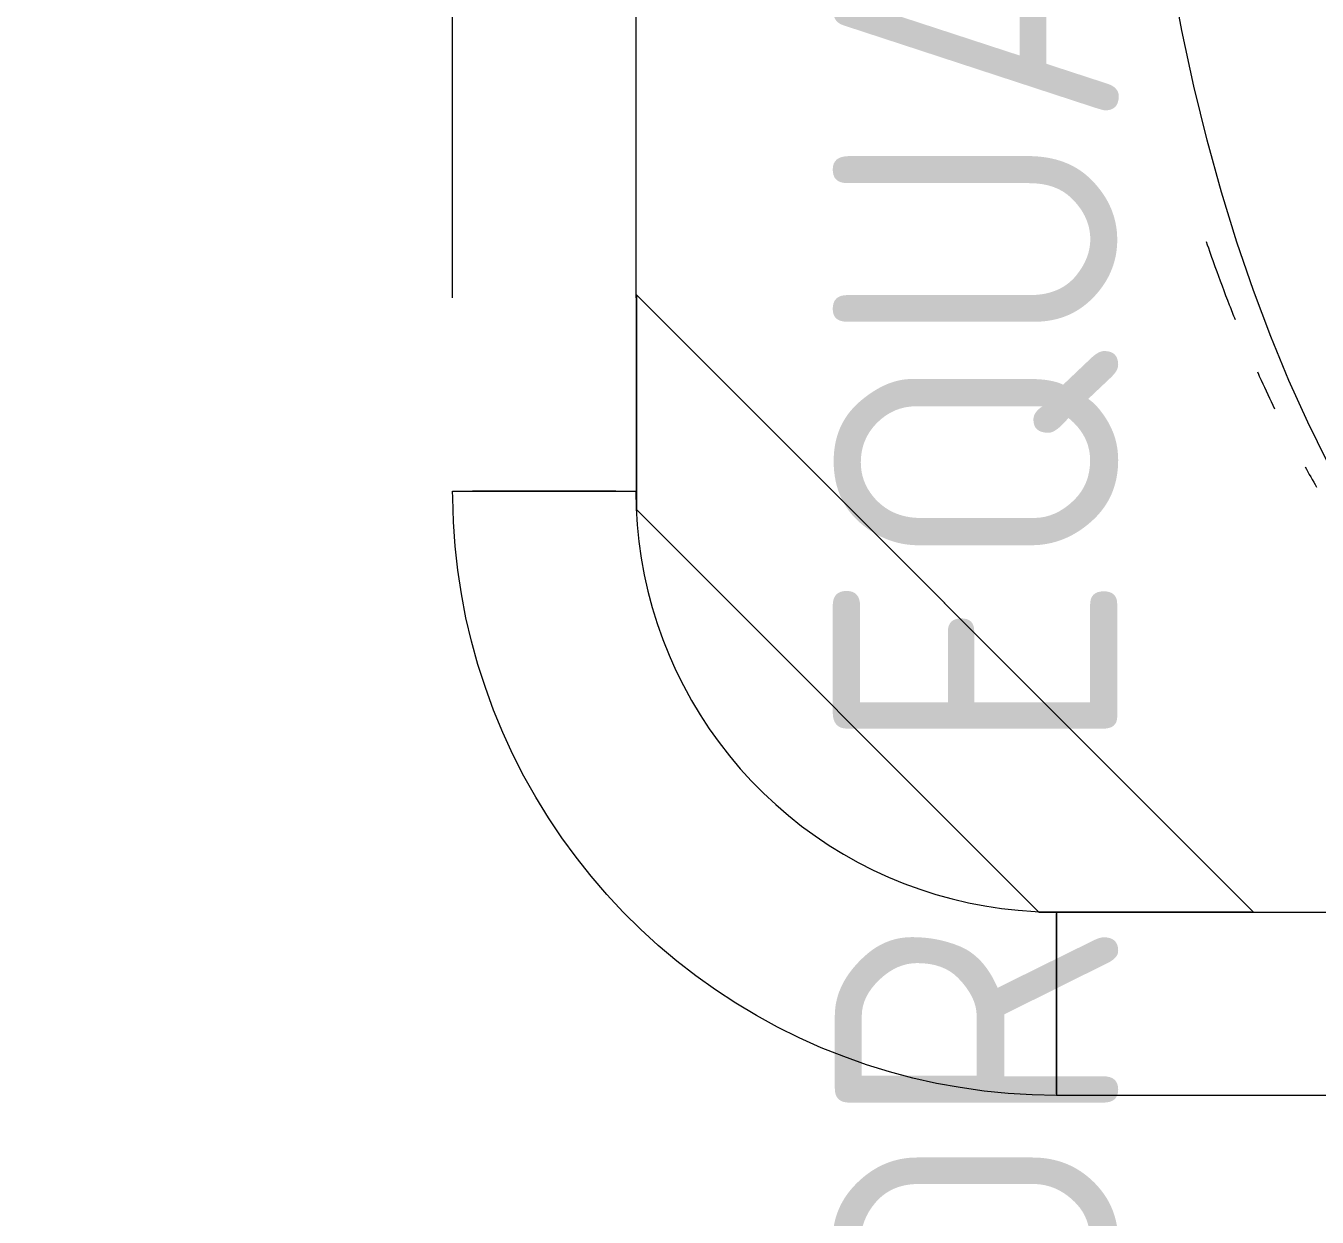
# Model space of a CAD drawing. Extents: x -181672 to 290600, y -29000 to 395522.
# Drawn here: x -6818.2 to -6477.8, y 37122.9 to 37436.7 of the extents above; entities that cross this region are included whole.
import ezdxf

# ---------------------------------------------------------------- set-up
doc = ezdxf.new("R2010")
doc.units = 0
doc.header["$LTSCALE"] = 10
doc.layers.add('XFM7P20PCW$0$M-EQPM-2', color=252, linetype='Continuous', lineweight=9)
doc.layers.add('XFM7P20PCW$0$SH-TEXT', color=252, linetype='Continuous')
doc.styles.add('XFM7P20PCW$0$aa-txt', font='isocp.shx', dxfattribs={"bigfont": 'chineset'})
doc.dimstyles.new('XFM7P20PCW$0$adim-5', dxfattribs={"dimscale": 10, "dimtxt": 0.25, "dimasz": 0.25, "dimexe": 0.1, "dimexo": 0.5, "dimgap": 0.15, "dimtad": 0, "dimdec": 4, "dimlfac": 5, "dimdsep": 46, "dimtxsty": 'XFM7P20PCW$0$aa-txt', "dimcen": 2.5, "dimclrd": 3, "dimclre": 3, "dimclrt": 256, "dimadec": 0, "dimazin": 0, "dimtfac": 1, "dimtdec": 4, "dimtmove": 0, "dimatfit": 3, "dimfxl": 1, "dimtolj": 1, "dimtzin": 0, "dimarcsym": 0})

# ---------------------------------------------------------------- blocks, each defined once
blk = doc.blocks.new('XFM7P20PCW$0$A$C33a3deab')
at = {"layer": 'XFM7P20PCW$0$M-EQPM-2'}
for p, q in [((739.85, 1904.07), (514, 1904.07)), ((790.84, 1904.07), (790.84, 1855.77)), ((790.84, 1903.66), (790.84, 1882.15)), ((790.84, 1861.03), (790.84, 1898.81)), ((790.84, 1861.03), (790.84, 1898.81)), ((790.84, 1881.43), (790.84, 1856.18)), ((514, 1855.77), (739.85, 1855.77)), ((795.62, 1855.62), (739.06, 1855.62)), ((739.06, 1855.62), (795.62, 1855.62)), ((739.06, 1855.62), (901.23, 1693.45)), ((901.69, 1692.99), (739.06, 1855.62)), ((901.69, 1749.56), (795.62, 1855.62)), ((795.62, 1855.62), (901.69, 1749.56)), ((901.69, 1693.45), (901.69, 1749.56)), ((901.69, 1749.56), (901.69, 1692.99)), ((901.69, 1744.92), (901.69, 1627.74)), ((901.69, 1744.92), (949.99, 1744.92)), ((949.58, 1744.92), (902.1, 1744.92)), ((933.67, 1744.92), (906.95, 1744.92)), ((906.95, 1744.92), (933.67, 1744.92)), ((944.73, 1744.92), (934.1, 1744.92)), ((934.1, 1744.92), (944.73, 1744.92)), ((949.99, 1354.91), (949.99, 1744.92))]:
    blk.add_line(p, q, dxfattribs=at)
at = {"layer": 'XFM7P20PCW$0$M-EQPM-2', "flags": 128}
for points in [[(949.99, 1744.92), (949.86, 1751.29), (949.48, 1757.64), (948.85, 1763.97), (947.96, 1770.28), (946.82, 1776.54), (945.43, 1782.75), (943.79, 1788.9), (941.91, 1794.98), (939.79, 1800.99), (937.43, 1806.9), (934.83, 1812.71), (932, 1818.41), (928.95, 1824), (925.68, 1829.46), (922.19, 1834.78), (918.49, 1839.97), (914.59, 1844.99), (910.49, 1849.86), (906.2, 1854.56), (901.72, 1859.09), (897.07, 1863.43), (892.24, 1867.58), (887.26, 1871.54), (882.12, 1875.3), (876.83, 1878.84), (871.4, 1882.17), (865.85, 1885.29), (860.18, 1888.17), (854.39, 1890.83), (848.51, 1893.26), (842.53, 1895.44), (836.47, 1897.39), (830.34, 1899.09), (824.14, 1900.55), (817.89, 1901.76), (811.6, 1902.71), (805.27, 1903.42), (798.92, 1903.87), (792.56, 1904.06), (790.84, 1904.07)], [(790.84, 1855.77), (795.27, 1855.68), (799.7, 1855.42), (804.11, 1854.97), (808.5, 1854.36), (812.86, 1853.56), (817.19, 1852.59), (821.47, 1851.45), (825.71, 1850.14), (829.89, 1848.67), (834.01, 1847.02), (838.05, 1845.21), (842.03, 1843.24), (845.92, 1841.12), (849.72, 1838.84), (853.43, 1836.41), (857.04, 1833.83), (860.54, 1831.12), (863.93, 1828.26), (867.21, 1825.27), (870.36, 1822.15), (873.38, 1818.91), (876.28, 1815.55), (879.03, 1812.08), (881.65, 1808.5), (884.12, 1804.81), (886.44, 1801.04), (888.6, 1797.17), (890.62, 1793.22), (892.47, 1789.19), (894.16, 1785.09), (895.68, 1780.93), (897.04, 1776.7), (898.22, 1772.43), (899.24, 1768.12), (900.08, 1763.76), (900.74, 1759.38), (901.23, 1754.97), (901.55, 1750.55), (901.68, 1746.12), (901.69, 1744.92)], [(783, 1673.54), (772.63, 1678.67), (761.66, 1683.64), (750.1, 1688.42), (737.95, 1692.99), (725.25, 1697.32), (712.03, 1701.39), (698.32, 1705.17), (684.1, 1708.65), (669.41, 1711.82), (654.3, 1714.64), (638.83, 1717.1), (623.08, 1719.18), (607.01, 1720.88), (590.7, 1722.18), (574.21, 1723.06), (557.61, 1723.53), (547.89, 1723.6)]]:
    blk.add_lwpolyline(points, dxfattribs=at)
at = {"layer": 'XFM7P20PCW$0$M-EQPM-2'}
for points, knots in [([(725.07, 1705.43), (727.27, 1704.68), (732.85, 1702.72), (739.68, 1700.15), (744.31, 1698.32), (745.6, 1697.8)], [0.46900387, 0.46900387, 0.46900387, 0.46900387, 0.48648649, 0.51351351, 0.52395551, 0.52395551, 0.52395551, 0.52395551]), ([(759.41, 1691.91), (760.13, 1691.59), (763.37, 1690.12), (766.59, 1688.6), (769.08, 1687.38)], [0.56165571, 0.56165571, 0.56165571, 0.56165571, 0.56756757, 0.58846387, 0.58846387, 0.58846387, 0.58846387])]:
    blk.add_open_spline(points, degree=3, knots=knots, dxfattribs=at)
blk.add_open_spline([(784.38, 1679.38), (786.18, 1678.38), (787.97, 1677.35), (789.74, 1676.31)], degree=3, dxfattribs=at)
blk = doc.blocks.new('XFM7P20PCW$0$A$Cd4ff1465')
at = {"layer": 'XFM7P20PCW$0$SH-TEXT', "insert": (232.191, 70.686), "char_height": 2.5, "attachment_point": 7, "style": 'XFM7P20PCW$0$aa-txt'}
blk.add_mtext('JSC JA-2-1700B (OR EQUAL)', dxfattribs=at)
at = {"layer": 'XFM7P20PCW$0$SH-TEXT', "annotation_type": 0, "has_hookline": 1, "hookline_direction": 0}
for points in [[(220.013, 83.349), (229.191, 72.277), (231.691, 72.277)], [(217.65, 78.949), (225.926, 67.751), (228.426, 67.751)]]:
    blk.add_leader(points, dimstyle='XFM7P20PCW$0$adim-5', dxfattribs=at)
at = {"layer": 'XFM7P20PCW$0$SH-TEXT', "annotation_type": 0, "has_hookline": 1, "hookline_direction": 0, "horizontal_direction": (-1, 0, 0)}
blk.add_leader([(309.708, 78.949), (301.433, 67.751), (298.933, 67.751)], dimstyle='XFM7P20PCW$0$adim-5', dxfattribs=at)
blk = doc.blocks.new('XFM7P20PCW')
at = {"xscale": 30, "yscale": 30, "zscale": 30, "rotation": 90}
blk.add_blockref('XFM7P20PCW$0$A$Cd4ff1465', (-4402.30053, 29399.02815), dxfattribs=at)
at = {"xscale": -1, "rotation": 90}
blk.add_blockref('XFM7P20PCW$0$A$C33a3deab', (-4801.65262, 38104.96209), dxfattribs=at)

msp = doc.modelspace()

# ---------------------------------------------------------------- block references
msp.add_blockref('XFM7P20PCW', (0, 0))

doc.saveas('drawing.dxf')
